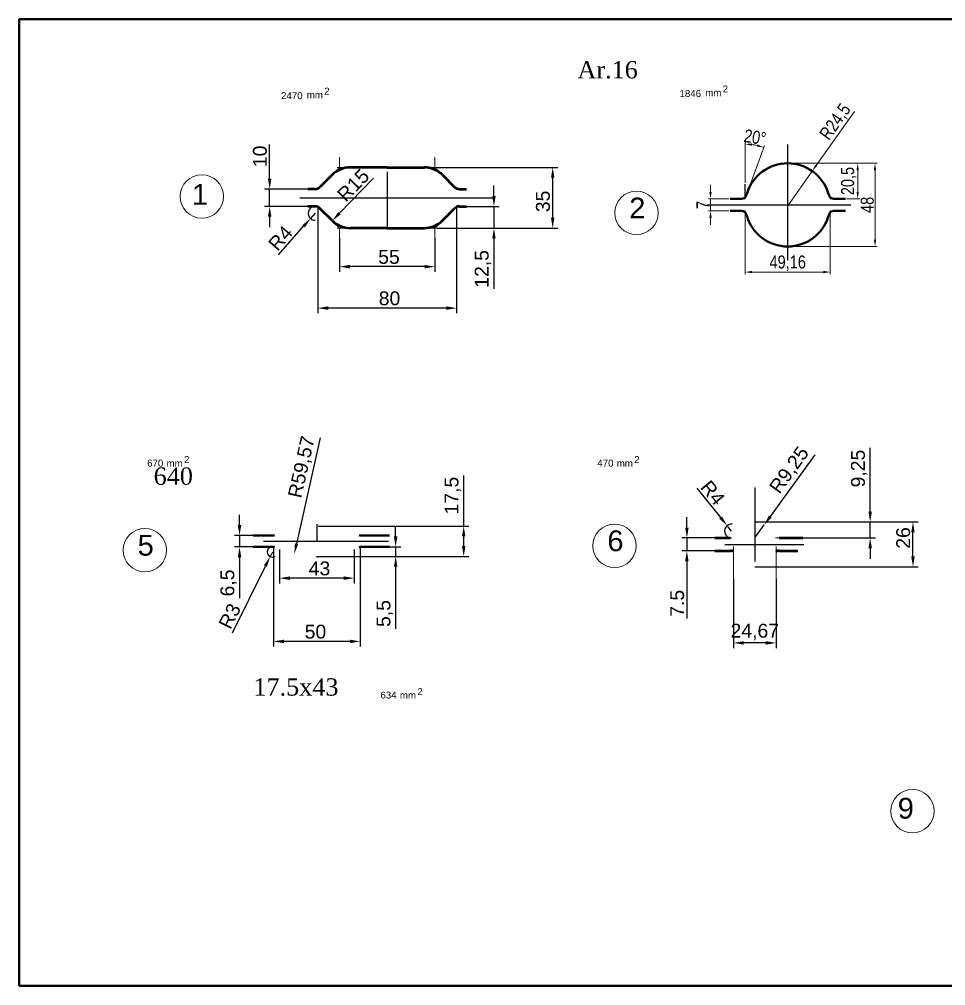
# Model space of a CAD drawing. Header units: millimetres. Extents: x -954 to 34898, y -2134 to 12006.
# Drawn here: x 8479 to 9013, y 7867 to 8424 of the extents above; entities that cross this region are included whole.
import ezdxf

# ---------------------------------------------------------------- set-up
doc = ezdxf.new("R2010")
doc.units = ezdxf.units.MM
doc.header["$LTSCALE"] = 3
doc.linetypes.add('ACAD_ISO04W100', pattern=[30, 24, -3, 0, -3])
for name, color, linetype, lineweight in [('Quota', 3, 'Continuous', 40), ('контурная', 7, 'Continuous', 50), ('осевые', 1, 'ACAD_ISO04W100', 25), ('размерные', 7, 'Continuous', 25), ('тонкая', 7, 'Continuous', 20), ('тонкий', 7, 'Continuous', 20)]:
    doc.layers.add(name, color=color, linetype=linetype, lineweight=lineweight)
doc.layers.add('осевая', color=4, linetype='Continuous')
doc.styles.add('s1v4', font='arial.ttf', dxfattribs={"height": 4})
doc.styles.add('s2.5v4', font='times.ttf', dxfattribs={"height": 10})
doc.styles.add('s3v2.5', font='arial.ttf', dxfattribs={"width": 0.8, "height": 7.5})
doc.styles.get("Standard").update_dxf_attribs({"font": 'arial.ttf'})
doc.dimstyles.new('s2v4', dxfattribs={"dimtxt": 8, "dimasz": 6, "dimexe": 3, "dimexo": 0, "dimgap": 1.5, "dimtad": 1, "dimtxsty": 'Standard', "dimcen": 2.5, "dimadec": 0, "dimazin": 0, "dimtfac": 1, "dimtmove": 0, "dimatfit": 3, "dimfxl": 1, "dimarcsym": 0})
doc.dimstyles.new('s2v4$0', dxfattribs={"dimtxt": 8, "dimasz": 6, "dimexe": 3, "dimexo": 0, "dimgap": 1.5, "dimtad": 1, "dimtxsty": 'Standard', "dimcen": 2.5, "dimadec": 0, "dimazin": 0, "dimtfac": 1, "dimtmove": 0, "dimatfit": 3, "dimfxl": 1, "dimarcsym": 0})
doc.dimstyles.new('s3v2.5', dxfattribs={"dimtxt": 7.5, "dimasz": 4, "dimexe": 1.25, "dimexo": 0.625, "dimtad": 1, "dimtxsty": 's3v2.5', "dimcen": 1.5, "dimclrd": 6, "dimclre": 256, "dimclrt": 1, "dimadec": 0, "dimazin": 0, "dimtfac": 1, "dimtmove": 0, "dimatfit": 3, "dimfxl": 1, "dimlwd": -1, "dimlwe": -1, "dimarcsym": 0})

# ---------------------------------------------------------------- blocks, each defined once
blk = doc.blocks.new('*D1790')
at = {"layer": 'Defpoints', "color": 0, "transparency": 16777216}
for p in [(8864.14, 8125.37), (8880.33, 8125.37), (8880.33, 8117.97)]:
    blk.add_point(p, dxfattribs=at)
at = {"layer": 'тонкий', "color": 0, "lineweight": -2, "transparency": 16777216}
for p, q in [((8864.14, 8131.37), (8864.14, 8137.37)), ((8880.33, 8125.37), (8861.14, 8125.37)), ((8864.14, 8125.37), (8864.14, 8117.97)), ((8880.33, 8117.97), (8861.14, 8117.97)), ((8864.14, 8111.97), (8864.14, 8078.91))]:
    blk.add_line(p, q, dxfattribs=at)
at = {"layer": 'тонкий', "color": 0, "transparency": 16777216}
for points in [[(8863.14, 8131.37), (8865.14, 8131.37), (8864.14, 8125.37)], [(8863.14, 8111.97), (8865.14, 8111.97), (8864.14, 8117.97)]]:
    blk.add_solid(points, dxfattribs=at)
at = {"layer": 'тонкий', "color": 0, "transparency": 16777216, "insert": (8858.57, 8087.69), "char_height": 8, "attachment_point": 5, "rotation": 90}
blk.add_mtext('7.5', dxfattribs=at)
blk = doc.blocks.new('*D1755')
at = {"layer": 'Defpoints', "color": 0, "transparency": 16777216}
for p in [(8887.38, 8132.47), (8889.9, 8129.37)]:
    blk.add_point(p, dxfattribs=at)
at = {"layer": 'тонкий', "color": 0, "lineweight": -2, "transparency": 16777216}
for p, q in [((8869.81, 8154.11), (8883.59, 8137.13)), ((8889.9, 8129.37), (8887.38, 8132.47))]:
    blk.add_line(p, q, dxfattribs=at)
blk.add_arc((8889.9, 8129.37), 4, 86.1036, 270, dxfattribs=at)
at = {"layer": 'тонкий', "color": 0, "transparency": 16777216}
blk.add_solid([(8884.37, 8137.76), (8882.82, 8136.5), (8887.38, 8132.47)], dxfattribs=at)
at = {"layer": 'тонкий', "color": 0, "transparency": 16777216, "insert": (8879.08, 8151.42), "char_height": 8, "attachment_point": 5, "rotation": 309.0755}
blk.add_mtext('R4', dxfattribs=at)
blk = doc.blocks.new('*D1756')
at = {"layer": 'Defpoints', "color": 0, "transparency": 16777216}
for p in [(8903.31, 8134.62), (8994.54, 8134.62), (8903.31, 8108.72)]:
    blk.add_point(p, dxfattribs=at)
at = {"layer": 'тонкий', "color": 0, "lineweight": -2, "transparency": 16777216}
for p, q in [((8903.31, 8134.62), (8997.54, 8134.62)), ((8994.54, 8114.72), (8994.54, 8128.62)), ((8903.31, 8108.72), (8997.54, 8108.72))]:
    blk.add_line(p, q, dxfattribs=at)
at = {"layer": 'тонкий', "color": 0, "transparency": 16777216}
for points in [[(8993.54, 8128.62), (8995.54, 8128.62), (8994.54, 8134.62)], [(8993.54, 8114.72), (8995.54, 8114.72), (8994.54, 8108.72)]]:
    blk.add_solid(points, dxfattribs=at)
at = {"layer": 'тонкий', "color": 0, "transparency": 16777216, "insert": (8988.95, 8125.37), "char_height": 8, "attachment_point": 5, "rotation": 90}
blk.add_mtext('26', dxfattribs=at)
blk = doc.blocks.new('*D1791')
at = {"layer": 'Defpoints', "color": 0, "transparency": 16777216}
for p in [(8926.65, 8134.62), (8969.85, 8134.62), (8926.89, 8125.37)]:
    blk.add_point(p, dxfattribs=at)
at = {"layer": 'тонкий', "color": 0, "lineweight": -2, "transparency": 16777216}
for p, q in [((8969.85, 8140.62), (8969.85, 8177.33)), ((8926.65, 8134.62), (8972.85, 8134.62)), ((8969.85, 8125.37), (8969.85, 8134.62)), ((8926.89, 8125.37), (8972.85, 8125.37)), ((8969.85, 8119.37), (8969.85, 8113.37))]:
    blk.add_line(p, q, dxfattribs=at)
at = {"layer": 'тонкий', "color": 0, "transparency": 16777216}
for points in [[(8968.85, 8140.62), (8970.85, 8140.62), (8969.85, 8134.62)], [(8968.85, 8119.37), (8970.85, 8119.37), (8969.85, 8125.37)]]:
    blk.add_solid(points, dxfattribs=at)
at = {"layer": 'тонкий', "color": 0, "transparency": 16777216, "insert": (8963.55, 8165.41), "char_height": 8, "attachment_point": 5, "rotation": 90}
blk.add_mtext('9,25', dxfattribs=at)
blk = doc.blocks.new('*D1757')
at = {"layer": 'Defpoints', "color": 0, "transparency": 16777216}
for p in [(8908.73, 8132.87), (8903.31, 8125.37)]:
    blk.add_point(p, dxfattribs=at)
at = {"layer": 'тонкий', "color": 0, "lineweight": -2, "transparency": 16777216}
for p, q in [((8937.93, 8173.36), (8912.24, 8137.74)), ((8903.31, 8125.37), (8908.73, 8132.87))]:
    blk.add_line(p, q, dxfattribs=at)
at = {"layer": 'тонкий', "color": 0, "transparency": 16777216}
blk.add_solid([(8911.43, 8138.32), (8913.05, 8137.15), (8908.73, 8132.87)], dxfattribs=at)
at = {"layer": 'тонкий', "color": 0, "transparency": 16777216, "insert": (8923.61, 8164.27), "char_height": 8, "attachment_point": 5, "rotation": 54.191}
blk.add_mtext('R9,25', dxfattribs=at)
blk = doc.blocks.new('*D1758')
at = {"layer": 'Defpoints', "color": 0, "transparency": 16777216}
for p in [(8613.95, 8126.77), (8606.14, 8120.27), (8613.95, 8120.27)]:
    blk.add_point(p, dxfattribs=at)
at = {"layer": 'тонкий', "color": 0, "lineweight": -2, "transparency": 16777216}
for p, q in [((8606.14, 8132.77), (8606.14, 8138.77)), ((8613.95, 8126.77), (8603.14, 8126.77)), ((8606.14, 8126.77), (8606.14, 8120.27)), ((8613.95, 8120.27), (8603.14, 8120.27)), ((8606.14, 8114.27), (8606.14, 8090.6))]:
    blk.add_line(p, q, dxfattribs=at)
at = {"layer": 'тонкий', "color": 0, "transparency": 16777216}
for points in [[(8605.14, 8132.77), (8607.14, 8132.77), (8606.14, 8126.77)], [(8605.14, 8114.27), (8607.14, 8114.27), (8606.14, 8120.27)]]:
    blk.add_solid(points, dxfattribs=at)
at = {"layer": 'тонкий', "color": 0, "transparency": 16777216, "insert": (8599.83, 8099.43), "char_height": 8, "attachment_point": 5, "rotation": 90}
blk.add_mtext('6,5', dxfattribs=at)
blk = doc.blocks.new('*D1759')
at = {"layer": 'Defpoints', "color": 0, "transparency": 16777216}
for p in [(8625.72, 8120.2), (8675.76, 8120.2), (8625.72, 8065.71)]:
    blk.add_point(p, dxfattribs=at)
at = {"layer": 'тонкий', "color": 0, "lineweight": -2, "transparency": 16777216}
for p, q in [((8625.72, 8120.2), (8625.72, 8062.71)), ((8675.76, 8120.2), (8675.76, 8062.71)), ((8669.76, 8065.71), (8631.72, 8065.71))]:
    blk.add_line(p, q, dxfattribs=at)
at = {"layer": 'тонкий', "color": 0, "transparency": 16777216}
for points in [[(8631.72, 8066.71), (8631.72, 8064.71), (8625.72, 8065.71)], [(8669.76, 8066.71), (8669.76, 8064.71), (8675.76, 8065.71)]]:
    blk.add_solid(points, dxfattribs=at)
at = {"layer": 'тонкий', "color": 0, "transparency": 16777216, "insert": (8649.92, 8071.29), "char_height": 8, "attachment_point": 5}
blk.add_mtext('50', dxfattribs=at)
blk = doc.blocks.new('*D1792')
at = {"layer": 'Defpoints', "color": 0, "transparency": 16777216}
for p in [(8692.55, 8120.27), (8696.18, 8120.27), (8650.74, 8114.77)]:
    blk.add_point(p, dxfattribs=at)
at = {"layer": 'тонкий', "color": 0, "lineweight": -2, "transparency": 16777216}
for p, q in [((8696.18, 8126.27), (8696.18, 8132.27)), ((8692.55, 8120.27), (8699.18, 8120.27)), ((8696.18, 8120.27), (8696.18, 8114.77)), ((8650.74, 8114.77), (8699.18, 8114.77)), ((8696.18, 8108.77), (8696.18, 8072.99))]:
    blk.add_line(p, q, dxfattribs=at)
at = {"layer": 'тонкий', "color": 0, "transparency": 16777216}
for points in [[(8695.18, 8126.27), (8697.18, 8126.27), (8696.18, 8120.27)], [(8695.18, 8108.77), (8697.18, 8108.77), (8696.18, 8114.77)]]:
    blk.add_solid(points, dxfattribs=at)
at = {"layer": 'тонкий', "color": 0, "transparency": 16777216, "insert": (8689.89, 8081.81), "char_height": 8, "attachment_point": 5, "rotation": 90}
blk.add_mtext('5,5', dxfattribs=at)
blk = doc.blocks.new('*D1760')
at = {"layer": 'Defpoints', "color": 0, "transparency": 16777216}
for p in [(8651.44, 8132.26), (8735.42, 8132.26), (8695.33, 8114.77)]:
    blk.add_point(p, dxfattribs=at)
at = {"layer": 'тонкий', "color": 0, "lineweight": -2, "transparency": 16777216}
for p, q in [((8735.42, 8132.26), (8735.42, 8161.35)), ((8651.44, 8132.26), (8738.42, 8132.26)), ((8735.42, 8120.77), (8735.42, 8126.26)), ((8695.33, 8114.77), (8738.42, 8114.77))]:
    blk.add_line(p, q, dxfattribs=at)
at = {"layer": 'тонкий', "color": 0, "transparency": 16777216}
for points in [[(8734.42, 8126.26), (8736.42, 8126.26), (8735.42, 8132.26)], [(8734.42, 8120.77), (8736.42, 8120.77), (8735.42, 8114.77)]]:
    blk.add_solid(points, dxfattribs=at)
at = {"layer": 'тонкий', "color": 0, "transparency": 16777216, "insert": (8729.11, 8149.81), "char_height": 8, "attachment_point": 5, "rotation": 90}
blk.add_mtext('17,5', dxfattribs=at)
blk = doc.blocks.new('*D1761')
at = {"color": 0, "lineweight": -2, "transparency": 16777216}
for p, q in [((8629.24, 8118.78), (8629.24, 8099.2)), ((8672.24, 8118.78), (8672.24, 8099.2)), ((8666.24, 8102.2), (8635.24, 8102.2))]:
    blk.add_line(p, q, dxfattribs=at)
at = {"color": 0, "transparency": 16777216}
for points in [[(8635.24, 8103.2), (8635.24, 8101.2), (8629.24, 8102.2)], [(8666.24, 8103.2), (8666.24, 8101.2), (8672.24, 8102.2)]]:
    blk.add_solid(points, dxfattribs=at)
at = {"layer": 'Defpoints', "color": 0, "transparency": 16777216}
for p in [(8629.24, 8118.78), (8672.24, 8118.78), (8629.24, 8102.2)]:
    blk.add_point(p, dxfattribs=at)
at = {"color": 0, "lineweight": 15, "transparency": 16777216, "insert": (8652.25, 8107.78), "char_height": 8, "attachment_point": 5}
blk.add_mtext('43', dxfattribs=at)
blk = doc.blocks.new('*D1793')
at = {"layer": 'Defpoints', "color": 0, "transparency": 16777216}
for p in [(8623.75, 8114.58), (8625.09, 8117.27)]:
    blk.add_point(p, dxfattribs=at)
at = {"layer": 'тонкий', "color": 0, "lineweight": -2, "transparency": 16777216}
for p, q in [((8625.09, 8117.27), (8623.75, 8114.58)), ((8601.98, 8070.69), (8621.09, 8109.2))]:
    blk.add_line(p, q, dxfattribs=at)
blk.add_arc((8625.09, 8117.27), 3, 90, 300.9069, dxfattribs=at)
at = {"layer": 'тонкий', "color": 0, "transparency": 16777216}
blk.add_solid([(8620.19, 8109.65), (8621.98, 8108.76), (8623.75, 8114.58)], dxfattribs=at)
at = {"layer": 'тонкий', "color": 0, "transparency": 16777216, "insert": (8600.51, 8080.3), "char_height": 8, "attachment_point": 5, "rotation": 63.6111}
blk.add_mtext('R3', dxfattribs=at)
blk = doc.blocks.new('*D1762')
at = {"layer": 'Defpoints', "color": 0, "transparency": 16777216}
for p in [(8650.74, 8174.34), (8637.73, 8116.21)]:
    blk.add_point(p, dxfattribs=at)
at = {"layer": 'тонкий', "color": 0, "lineweight": -2, "transparency": 16777216}
blk.add_line((8652.72, 8183.19), (8639.04, 8122.06), dxfattribs=at)
at = {"layer": 'тонкий', "color": 0, "transparency": 16777216}
blk.add_solid([(8638.06, 8122.28), (8640.01, 8121.84), (8637.73, 8116.21)], dxfattribs=at)
at = {"layer": 'тонкий', "color": 0, "transparency": 16777216, "insert": (8642.45, 8166.2), "char_height": 8, "attachment_point": 5, "rotation": 77.385}
blk.add_mtext('R59,57', dxfattribs=at)
blk = doc.blocks.new('*D1800')
at = {"layer": 'Defpoints', "color": 0, "transparency": 16777216}
for p in [(8890.98, 8101.9), (8915.65, 8101.9), (8890.98, 8064.84)]:
    blk.add_point(p, dxfattribs=at)
at = {"layer": 'тонкий', "color": 0, "lineweight": -2, "transparency": 16777216}
for p, q in [((8890.98, 8101.9), (8890.98, 8061.84)), ((8915.65, 8101.9), (8915.65, 8061.84)), ((8909.65, 8064.84), (8896.98, 8064.84))]:
    blk.add_line(p, q, dxfattribs=at)
at = {"layer": 'тонкий', "color": 0, "transparency": 16777216}
for points in [[(8896.98, 8065.84), (8896.98, 8063.84), (8890.98, 8064.84)], [(8909.65, 8065.84), (8909.65, 8063.84), (8915.65, 8064.84)]]:
    blk.add_solid(points, dxfattribs=at)
at = {"layer": 'тонкий', "color": 0, "transparency": 16777216, "insert": (8903.31, 8071.15), "char_height": 8, "attachment_point": 5}
blk.add_mtext('24,67', dxfattribs=at)
blk = doc.blocks.new('*D2563')
at = {"layer": 'Defpoints', "color": 0, "transparency": 16777216}
for p in [(8720.2, 8339.11), (8786.75, 8339.11), (8755.85, 8304.11)]:
    blk.add_point(p, dxfattribs=at)
at = {"layer": 'тонкий', "color": 0, "lineweight": -2, "transparency": 16777216}
for p, q in [((8720.2, 8339.11), (8789.75, 8339.11)), ((8786.75, 8310.11), (8786.75, 8333.11)), ((8755.85, 8304.11), (8789.75, 8304.11))]:
    blk.add_line(p, q, dxfattribs=at)
at = {"layer": 'тонкий', "color": 0, "transparency": 16777216}
for points in [[(8785.75, 8333.11), (8787.75, 8333.11), (8786.75, 8339.11)], [(8785.75, 8310.11), (8787.75, 8310.11), (8786.75, 8304.11)]]:
    blk.add_solid(points, dxfattribs=at)
at = {"layer": 'тонкий', "color": 0, "transparency": 16777216, "insert": (8781.16, 8319.46), "char_height": 8, "attachment_point": 5, "rotation": 90}
blk.add_mtext('35', dxfattribs=at)
blk = doc.blocks.new('*D2565')
at = {"layer": 'Defpoints', "color": 0, "transparency": 16777216}
for p in [(8623.51, 8326.61), (8646.16, 8326.61), (8645.59, 8316.61)]:
    blk.add_point(p, dxfattribs=at)
at = {"layer": 'тонкий', "color": 0, "lineweight": -2, "transparency": 16777216}
for p, q in [((8623.51, 8332.61), (8623.51, 8352.29)), ((8646.16, 8326.61), (8620.51, 8326.61)), ((8623.51, 8316.61), (8623.51, 8326.61)), ((8645.59, 8316.61), (8620.51, 8316.61)), ((8623.51, 8310.61), (8623.51, 8304.61))]:
    blk.add_line(p, q, dxfattribs=at)
at = {"layer": 'тонкий', "color": 0, "transparency": 16777216}
for points in [[(8622.51, 8332.61), (8624.51, 8332.61), (8623.51, 8326.61)], [(8622.51, 8310.61), (8624.51, 8310.61), (8623.51, 8316.61)]]:
    blk.add_solid(points, dxfattribs=at)
at = {"layer": 'тонкий', "color": 0, "transparency": 16777216, "insert": (8617.92, 8345.45), "char_height": 8, "attachment_point": 5, "rotation": 90}
blk.add_mtext('10', dxfattribs=at)
blk = doc.blocks.new('*D2566')
at = {"layer": 'Defpoints', "color": 0, "transparency": 16777216}
for p in [(8737.13, 8316.61), (8720.2, 8304.11), (8752.85, 8304.11)]:
    blk.add_point(p, dxfattribs=at)
at = {"layer": 'тонкий', "color": 0, "lineweight": -2, "transparency": 16777216}
for p, q in [((8752.85, 8322.61), (8752.85, 8328.61)), ((8737.13, 8316.61), (8755.85, 8316.61)), ((8752.85, 8316.61), (8752.85, 8304.11)), ((8720.2, 8304.11), (8755.85, 8304.11)), ((8752.85, 8298.11), (8752.85, 8269.02))]:
    blk.add_line(p, q, dxfattribs=at)
at = {"layer": 'тонкий', "color": 0, "transparency": 16777216}
for points in [[(8751.85, 8322.61), (8753.85, 8322.61), (8752.85, 8316.61)], [(8751.85, 8298.11), (8753.85, 8298.11), (8752.85, 8304.11)]]:
    blk.add_solid(points, dxfattribs=at)
at = {"layer": 'тонкий', "color": 0, "transparency": 16777216, "insert": (8746.54, 8280.57), "char_height": 8, "attachment_point": 5, "rotation": 90}
blk.add_mtext('12,5', dxfattribs=at)
blk = doc.blocks.new('*D2567')
at = {"layer": 'Defpoints', "color": 0, "transparency": 16777216}
for p in [(8663.86, 8298.24), (8718.86, 8298.24), (8663.86, 8281.85)]:
    blk.add_point(p, dxfattribs=at)
at = {"layer": 'тонкий', "color": 0, "lineweight": -2, "transparency": 16777216}
for p, q in [((8663.86, 8298.24), (8663.86, 8278.85)), ((8718.86, 8298.24), (8718.86, 8278.85)), ((8712.86, 8281.85), (8669.86, 8281.85))]:
    blk.add_line(p, q, dxfattribs=at)
at = {"layer": 'тонкий', "color": 0, "transparency": 16777216}
for points in [[(8669.86, 8282.85), (8669.86, 8280.85), (8663.86, 8281.85)], [(8712.86, 8282.85), (8712.86, 8280.85), (8718.86, 8281.85)]]:
    blk.add_solid(points, dxfattribs=at)
at = {"layer": 'тонкий', "color": 0, "transparency": 16777216, "insert": (8692.33, 8287.42), "char_height": 8, "attachment_point": 5}
blk.add_mtext('55', dxfattribs=at)
blk = doc.blocks.new('*D2568')
at = {"layer": 'Defpoints', "color": 0, "transparency": 16777216}
for p in [(8651.36, 8316.61), (8731.36, 8316.61), (8651.36, 8257.95)]:
    blk.add_point(p, dxfattribs=at)
at = {"layer": 'тонкий', "color": 0, "lineweight": -2, "transparency": 16777216}
for p, q in [((8651.36, 8316.61), (8651.36, 8254.95)), ((8731.36, 8316.61), (8731.36, 8254.95)), ((8725.36, 8257.95), (8657.36, 8257.95))]:
    blk.add_line(p, q, dxfattribs=at)
at = {"layer": 'тонкий', "color": 0, "transparency": 16777216}
for points in [[(8657.36, 8258.95), (8657.36, 8256.95), (8651.36, 8257.95)], [(8725.36, 8258.95), (8725.36, 8256.95), (8731.36, 8257.95)]]:
    blk.add_solid(points, dxfattribs=at)
at = {"layer": 'тонкий', "color": 0, "transparency": 16777216, "insert": (8692.64, 8263.54), "char_height": 8, "attachment_point": 5}
blk.add_mtext('80', dxfattribs=at)
blk = doc.blocks.new('*D2564')
at = {"layer": 'Defpoints', "color": 0, "transparency": 16777216}
for p in [(8670.07, 8319.11), (8659.62, 8308.35)]:
    blk.add_point(p, dxfattribs=at)
at = {"layer": 'тонкий', "color": 0, "lineweight": -2, "transparency": 16777216}
blk.add_line((8683.44, 8332.86), (8663.8, 8312.66), dxfattribs=at)
at = {"layer": 'тонкий', "color": 0, "transparency": 16777216}
blk.add_solid([(8663.08, 8313.35), (8664.52, 8311.96), (8659.62, 8308.35)], dxfattribs=at)
at = {"layer": 'тонкий', "color": 0, "transparency": 16777216, "insert": (8671.71, 8328.8), "char_height": 8, "attachment_point": 5, "rotation": 45.812}
blk.add_mtext('R15', dxfattribs=at)
blk = doc.blocks.new('*D2569')
at = {"layer": 'Defpoints', "color": 0, "transparency": 16777216}
for p in [(8647.06, 8309.61), (8649.7, 8312.61)]:
    blk.add_point(p, dxfattribs=at)
at = {"layer": 'тонкий', "color": 0, "lineweight": -2, "transparency": 16777216}
for p, q in [((8649.7, 8312.61), (8647.06, 8309.61)), ((8628.65, 8288.69), (8643.1, 8305.1))]:
    blk.add_line(p, q, dxfattribs=at)
blk.add_arc((8649.7, 8312.61), 4, 90, 271.6172, dxfattribs=at)
at = {"layer": 'тонкий', "color": 0, "transparency": 16777216}
blk.add_solid([(8642.35, 8305.77), (8643.85, 8304.44), (8647.06, 8309.61)], dxfattribs=at)
at = {"layer": 'тонкий', "color": 0, "transparency": 16777216, "insert": (8629.76, 8298.28), "char_height": 8, "attachment_point": 5, "rotation": 48.6454}
blk.add_mtext('R4', dxfattribs=at)
blk = doc.blocks.new('*D2570')
at = {"layer": 'Defpoints', "color": 0, "transparency": 16777216}
for p in [(8922.3, 8341.47), (8922.3, 8293.47), (8972.65, 8293.47)]:
    blk.add_point(p, dxfattribs=at)
at = {"layer": 'тонкая', "transparency": 16777216}
for p, q in [((8922.92, 8341.47), (8973.9, 8341.47)), ((8922.92, 8293.47), (8973.9, 8293.47))]:
    blk.add_line(p, q, dxfattribs=at)
at = {"layer": 'тонкая', "color": 6, "transparency": 16777216}
blk.add_line((8972.65, 8337.47), (8972.65, 8297.47), dxfattribs=at)
for points in [[(8971.99, 8337.47), (8973.32, 8337.47), (8972.65, 8341.47)], [(8971.99, 8297.47), (8973.32, 8297.47), (8972.65, 8293.47)]]:
    blk.add_solid(points, dxfattribs=at)
at = {"layer": 'тонкая', "color": 1, "transparency": 16777216, "insert": (8968.2, 8317.47), "char_height": 7.5, "attachment_point": 5, "rotation": 90, "style": 's3v2.5'}
blk.add_mtext('48', dxfattribs=at)
blk = doc.blocks.new('*D2571')
at = {"layer": 'Defpoints', "color": 0, "transparency": 16777216}
for p in [(8897.72, 8313.97), (8946.88, 8313.97), (8897.72, 8278.72)]:
    blk.add_point(p, dxfattribs=at)
at = {"layer": 'тонкая', "transparency": 16777216}
for p, q in [((8897.72, 8313.35), (8897.72, 8277.47)), ((8946.88, 8313.35), (8946.88, 8277.47))]:
    blk.add_line(p, q, dxfattribs=at)
at = {"layer": 'тонкая', "color": 6, "transparency": 16777216}
blk.add_line((8942.88, 8278.72), (8901.72, 8278.72), dxfattribs=at)
for points in [[(8901.72, 8279.39), (8901.72, 8278.05), (8897.72, 8278.72)], [(8942.88, 8279.39), (8942.88, 8278.05), (8946.88, 8278.72)]]:
    blk.add_solid(points, dxfattribs=at)
at = {"layer": 'тонкая', "color": 1, "transparency": 16777216, "insert": (8922.3, 8283.85), "char_height": 7.5, "attachment_point": 5, "style": 's3v2.5'}
blk.add_mtext('49,16', dxfattribs=at)
blk = doc.blocks.new('*D2572')
at = {"layer": 'Defpoints', "color": 0, "transparency": 16777216}
for p in [(8877.79, 8320.97), (8889.02, 8320.97), (8889.02, 8313.97)]:
    blk.add_point(p, dxfattribs=at)
at = {"layer": 'тонкая', "color": 6, "transparency": 16777216}
for p, q in [((8877.79, 8324.97), (8877.79, 8328.97)), ((8877.79, 8313.97), (8877.79, 8320.97)), ((8877.79, 8309.97), (8877.79, 8305.97))]:
    blk.add_line(p, q, dxfattribs=at)
at = {"layer": 'тонкая', "transparency": 16777216}
for p, q in [((8888.39, 8320.97), (8876.54, 8320.97)), ((8888.39, 8313.97), (8876.54, 8313.97))]:
    blk.add_line(p, q, dxfattribs=at)
at = {"layer": 'тонкая', "color": 6, "transparency": 16777216}
for points in [[(8877.12, 8324.97), (8878.45, 8324.97), (8877.79, 8320.97)], [(8877.12, 8309.97), (8878.45, 8309.97), (8877.79, 8313.97)]]:
    blk.add_solid(points, dxfattribs=at)
at = {"layer": 'тонкая', "color": 1, "transparency": 16777216, "insert": (8873.41, 8317.47), "char_height": 7.5, "attachment_point": 5, "rotation": 90, "style": 's3v2.5'}
blk.add_mtext('7', dxfattribs=at)
blk = doc.blocks.new('*D2573')
at = {"layer": 'Defpoints', "color": 0, "transparency": 16777216}
for p in [(8936.45, 8336.97), (8922.3, 8316.97)]:
    blk.add_point(p, dxfattribs=at)
at = {"layer": 'тонкая', "color": 6, "transparency": 16777216}
for p, q in [((8960.82, 8371.39), (8938.76, 8340.23)), ((8922.3, 8316.97), (8936.45, 8336.97))]:
    blk.add_line(p, q, dxfattribs=at)
blk.add_solid([(8938.22, 8340.62), (8939.31, 8339.85), (8936.45, 8336.97)], dxfattribs=at)
at = {"layer": 'тонкая', "color": 1, "transparency": 16777216, "insert": (8950.1, 8365.13), "char_height": 7.5, "attachment_point": 5, "rotation": 54.7056, "style": 's3v2.5'}
blk.add_mtext('R24,5', dxfattribs=at)
blk = doc.blocks.new('*D2574')
at = {"layer": 'Defpoints', "color": 0, "transparency": 16777216}
for p in [(8955.58, 8341.47), (8962.66, 8341.47), (8955.58, 8320.97)]:
    blk.add_point(p, dxfattribs=at)
at = {"layer": 'тонкая', "transparency": 16777216}
for p, q in [((8956.2, 8341.47), (8963.91, 8341.47)), ((8956.2, 8320.97), (8963.91, 8320.97))]:
    blk.add_line(p, q, dxfattribs=at)
at = {"layer": 'тонкая', "color": 6, "transparency": 16777216}
blk.add_line((8962.66, 8324.97), (8962.66, 8337.47), dxfattribs=at)
for points in [[(8961.99, 8337.47), (8963.32, 8337.47), (8962.66, 8341.47)], [(8961.99, 8324.97), (8963.32, 8324.97), (8962.66, 8320.97)]]:
    blk.add_solid(points, dxfattribs=at)
at = {"layer": 'тонкая', "color": 1, "transparency": 16777216, "insert": (8957.52, 8331.22), "char_height": 7.5, "attachment_point": 5, "rotation": 90, "style": 's3v2.5'}
blk.add_mtext('20,5', dxfattribs=at)
blk = doc.blocks.new('*D2575')
at = {"layer": 'Defpoints', "color": 0, "transparency": 16777216}
for p in [(8904.99, 8351.66), (8897.72, 8329.5), (8897.72, 8320.97), (8898.43, 8322.95), (8898.87, 8324.16)]:
    blk.add_point(p, dxfattribs=at)
at = {"layer": 'тонкая', "transparency": 16777216}
for p, q in [((8897.72, 8330.13), (8897.72, 8353.76)), ((8899.09, 8324.74), (8908.93, 8351.78))]:
    blk.add_line(p, q, dxfattribs=at)
at = {"layer": 'тонкая', "color": 6, "transparency": 16777216}
blk.add_arc((8897.72, 8320.97), 31.54, 77.2723, 82.7277, dxfattribs=at)
for points in [[(8901.66, 8351.59), (8901.75, 8352.92), (8897.72, 8352.51)], [(8904.85, 8352.37), (8904.48, 8351.09), (8908.5, 8350.61)]]:
    blk.add_solid(points, dxfattribs=at)
at = {"layer": 'тонкая', "color": 1, "transparency": 16777216, "insert": (8903.47, 8356.5), "char_height": 7.5, "attachment_point": 5, "rotation": 350.804, "style": 's3v2.5'}
blk.add_mtext('20°', dxfattribs=at)

msp = doc.modelspace()

# ---------------------------------------------------------------- linework, layer by layer
at = {"lineweight": 40}
for p, q in [((8613.95, 8126.767), (8625.086, 8126.767)), ((8692.549, 8126.767), (8676.39, 8126.767)), ((8613.95, 8120.267), (8625.086, 8120.267)), ((8692.549, 8120.267), (8676.39, 8120.267))]:
    msp.add_line(p, q, dxfattribs=at)
for centre, start, end in [((8625.086, 8129.767), 270, 294.20303), ((8676.39, 8129.767), 245.79697, 270), ((8625.086, 8117.267), 65.79697, 90), ((8676.39, 8117.267), 90, 114.20303)]:
    msp.add_arc(centre, 3, start, end, dxfattribs=at)
at = {"layer": 'Quota'}
msp.add_lwpolyline([(8479.124, 8424.484), (9489.848, 8424.484), (9489.848, 7867.172), (8479.124, 7867.172), (8479.124, 8424.484)], close=True, dxfattribs=at)
at = {"layer": 'контурная'}
for p, q in [((8691.36, 8339.111), (8670.074, 8339.111)), ((8691.36, 8339.111), (8712.647, 8339.111)), ((8659.467, 8334.717), (8652.532, 8327.782)), ((8723.254, 8334.717), (8730.189, 8327.782)), ((8649.704, 8326.611), (8645.591, 8326.611)), ((8733.017, 8326.611), (8737.13, 8326.611)), ((8649.704, 8316.611), (8645.591, 8316.611)), ((8659.467, 8308.504), (8652.532, 8315.439)), ((8723.254, 8308.504), (8730.189, 8315.439)), ((8733.017, 8316.611), (8737.13, 8316.611)), ((8691.36, 8304.111), (8670.074, 8304.111)), ((8691.36, 8304.111), (8712.647, 8304.111)), ((8880.335, 8125.368), (8889.174, 8125.368)), ((8917.453, 8125.368), (8930.987, 8125.368)), ((8880.335, 8117.968), (8889.207, 8117.968)), ((8917.42, 8117.968), (8928.198, 8117.968))]:
    msp.add_line(p, q, dxfattribs=at)
for centre, radius, start, end in [((8670.074, 8324.111), 15, 90, 135), ((8712.647, 8324.111), 15, 45, 90), ((8649.704, 8330.611), 4, 270, 315), ((8733.017, 8330.611), 4, 225, 270), ((8649.704, 8312.611), 4, 45, 90), ((8733.017, 8312.611), 4, 90, 135), ((8670.074, 8319.111), 15, 225, 270), ((8712.647, 8319.111), 15, 270, 315), ((8889.174, 8113.968), 4, 63.17977, 90), ((8917.453, 8113.968), 4, 90, 116.82023)]:
    msp.add_arc(centre, radius, start, end, dxfattribs=at)
at = {"layer": 'осевая'}
for p, q in [((8922.297, 8285.406), (8922.297, 8352.313)), ((8691.36, 8336.611), (8691.36, 8303.504)), ((8640.847, 8321.611), (8752.815, 8321.611)), ((8875.854, 8317.472), (8958.656, 8317.472)), ((8903.314, 8154.47), (8903.314, 8111.734))]:
    msp.add_line(p, q, dxfattribs=at)
at = {"layer": 'осевые'}
for p, q in [((8650.738, 8133.417), (8650.738, 8123.517)), ((8620.049, 8123.517), (8693.681, 8123.517)), ((8886.109, 8121.668), (8931.658, 8121.668)), ((8650.738, 8114.767), (8650.738, 8114.117))]:
    msp.add_line(p, q, dxfattribs=at)
at = {"layer": 'размерные'}
msp.add_line((8897.715, 8320.972), (8897.715, 8329.505), dxfattribs=at)
at = {"layer": 'тонкая'}
for p, q in [((8663.86, 8339.111), (8663.86, 8344.984)), ((8718.86, 8339.111), (8718.86, 8344.984)), ((8663.86, 8339.111), (8661.303, 8336.553)), ((8668.831, 8339.111), (8662.522, 8339.111)), ((8713.89, 8339.111), (8720.199, 8339.111)), ((8718.86, 8339.111), (8721.418, 8336.553)), ((8649.704, 8326.611), (8651.36, 8326.611)), ((8652.316, 8327.566), (8651.36, 8326.611)), ((8730.405, 8327.566), (8731.36, 8326.611)), ((8733.017, 8326.611), (8731.36, 8326.611)), ((8895.615, 8320.972), (8897.715, 8320.972)), ((8897.715, 8320.972), (8898.148, 8322.16)), ((8946.879, 8320.972), (8946.447, 8322.16)), ((8948.98, 8320.972), (8946.879, 8320.972)), ((8649.704, 8316.611), (8651.36, 8316.611)), ((8652.316, 8315.655), (8651.36, 8316.611)), ((8730.405, 8315.655), (8731.36, 8316.611)), ((8733.017, 8316.611), (8731.36, 8316.611)), ((8895.615, 8313.972), (8897.715, 8313.972)), ((8897.715, 8313.972), (8898.148, 8312.785)), ((8946.879, 8313.972), (8946.447, 8312.785)), ((8948.98, 8313.972), (8946.879, 8313.972)), ((8663.86, 8304.111), (8661.303, 8306.669)), ((8668.831, 8304.111), (8662.522, 8304.111)), ((8663.86, 8304.111), (8663.86, 8298.238)), ((8713.89, 8304.111), (8720.199, 8304.111)), ((8718.86, 8304.111), (8721.418, 8306.669)), ((8718.86, 8304.111), (8718.86, 8298.238))]:
    msp.add_line(p, q, dxfattribs=at)
at = {"layer": 'тонкая', "lineweight": 40}
for p, q in [((8889.016, 8320.972), (8895.615, 8320.972)), ((8898.434, 8322.946), (8898.875, 8324.158)), ((8946.161, 8322.946), (8945.72, 8324.158)), ((8955.579, 8320.972), (8948.98, 8320.972)), ((8889.016, 8313.972), (8895.615, 8313.972)), ((8898.434, 8311.998), (8898.875, 8310.787)), ((8946.161, 8311.998), (8945.72, 8310.787)), ((8955.579, 8313.972), (8948.98, 8313.972))]:
    msp.add_line(p, q, dxfattribs=at)
at = {"layer": 'тонкая'}
for centre in [(8584.408, 8322.323), (8835.077, 8312.826), (8822.448, 8120.887), (8551.518, 8118.327), (8994.252, 7967.818)]:
    msp.add_circle(centre, 12.532, dxfattribs=at)
at = {"layer": 'тонкая', "lineweight": 40}
for centre, radius, start, end in [((8922.297, 8316.972), 24.5, 17.05453, 162.94547), ((8895.615, 8323.972), 3, 270, 340), ((8948.98, 8323.972), 3, 200, 270), ((8895.615, 8310.972), 3, 20, 90), ((8922.297, 8317.972), 24.5, 197.05453, 342.94547), ((8948.98, 8310.972), 3, 90, 160)]:
    msp.add_arc(centre, radius, start, end, dxfattribs=at)
at = {"layer": 'тонкий'}
for p, q in [((8889.174, 8125.368), (8888.583, 8125.368)), ((8890.979, 8101.898), (8890.979, 8120.468)), ((8917.304, 8125.37), (8915.201, 8125.37)), ((8917.304, 8125.37), (8915.201, 8125.37)), ((8915.649, 8101.898), (8915.649, 8120.468)), ((8916.73, 8125.368), (8915.73, 8125.37)), ((8917.42, 8125.368), (8918.044, 8125.368)), ((8917.453, 8125.368), (8918.044, 8125.368)), ((8889.174, 8117.968), (8888.583, 8117.968)), ((8889.323, 8117.967), (8891.228, 8117.967)), ((8917.304, 8117.967), (8915.201, 8117.967)), ((8917.304, 8117.967), (8915.201, 8117.967)), ((8916.73, 8117.968), (8915.429, 8117.967)), ((8917.42, 8117.968), (8918.044, 8117.968)), ((8917.453, 8117.968), (8918.044, 8117.968))]:
    msp.add_line(p, q, dxfattribs=at)

# ---------------------------------------------------------------- texts
at = {"layer": 'Quota', "style": 's2.5v4'}
msp.add_text('640', height=10, dxfattribs=at).set_placement((8556.591, 8156.055))
at = {"layer": 'тонкая', "style": 's1v4'}
for s, p in [('2470', (8630.074, 8378.448)), ('mm', (8644.921, 8378.921)), ('2', (8654.991, 8381.066)), ('1846', (8859.891, 8379.691)), ('mm', (8874.737, 8380.165)), ('2', (8884.807, 8382.309)), ('670', (8552.823, 8166.543)), ('2', (8574.12, 8168.587)), ('470', (8812.475, 8166.543)), ('2', (8833.772, 8168.587)), ('mm', (8564.05, 8166.442)), ('mm', (8823.702, 8166.442)), ('634', (8687.404, 8032.769)), ('2', (8708.702, 8034.813)), ('mm', (8698.632, 8032.669))]:
    msp.add_text(s, height=4, dxfattribs=at).set_placement(p)
at = {"layer": 'тонкий'}
for s, height, style, p in [('Ar.16', 10, 's2.5v4', (8801.035, 8390.428)), ('1', 12, 's1v4', (8578.646, 8317.531)), ('2', 12, 's1v4', (8830.914, 8309.676)), ('5', 12, 's1v4', (8547.355, 8115.177)), ('6', 12, 's1v4', (8818.285, 8117.736)), ('17.5x43', 10, 's2.5v4', (8614.125, 8034.454)), ('9', 12, 's1v4', (8985.745, 7963.504))]:
    msp.add_text(s, height=height, dxfattribs=dict(at, style=style)).set_placement(p)

# ---------------------------------------------------------------- dimensions: what is measured, and where the dimension line sits
at = {"lineweight": 15}
dim = msp.add_linear_dim(base=(8629.238, 8102.198), p1=(8672.238, 8118.782), p2=(8629.238, 8118.782), dimstyle='s2v4', dxfattribs=at)
dim.commit()
dim.dimension.update_dxf_attribs({"geometry": '*D1761', "text_midpoint": (8652.248, 8102.198), "dimtype": 160})
at = {"layer": 'тонкая'}
dim = msp.add_radius_dim(center=(8922.297, 8316.972), mpoint=(8936.453, 8336.969), dimstyle='s3v2.5', dxfattribs=at)
dim.commit()
dim.dimension.update_dxf_attribs({"geometry": '*D2573', "text_midpoint": (8954.286, 8362.161), "dimtype": 164})
dim = msp.add_angular_dim_2l(base=(8904.988, 8351.658), line1=((8897.715, 8320.972), (8897.715, 8329.505)), line2=((8898.434, 8322.946), (8898.875, 8324.158)), dimstyle='s3v2.5', dxfattribs=at)
dim.commit()
dim.dimension.update_dxf_attribs({"geometry": '*D2575', "text_midpoint": (8902.755, 8352.102), "dimtype": 162})
for base, p1, p2, picture, middle in [((8972.655, 8293.472), (8922.297, 8341.472), (8922.297, 8293.472), '*D2570', (8968.201, 8317.472)), ((8962.655, 8341.472), (8955.579, 8320.972), (8955.579, 8341.472), '*D2574', (8957.523, 8331.222)), ((8877.788, 8320.972), (8889.016, 8313.972), (8889.016, 8320.972), '*D2572', (8873.413, 8317.472))]:
    dim = msp.add_linear_dim(base=base, p1=p1, p2=p2, angle=90, dimstyle='s3v2.5', dxfattribs=at)
    dim.commit()
    dim.dimension.update_dxf_attribs({"geometry": picture, "text_midpoint": middle})
dim = msp.add_linear_dim(base=(8897.715, 8278.721), p1=(8946.879, 8313.972), p2=(8897.715, 8313.972), dimstyle='s3v2.5', dxfattribs=at)
dim.commit()
dim.dimension.update_dxf_attribs({"geometry": '*D2571', "text_midpoint": (8922.297, 8283.854)})
at = {"layer": 'тонкий'}
for base, p1, p2, dimstyle, picture, middle in [((8623.507, 8326.611), (8645.591, 8316.611), (8646.164, 8326.611), 's2v4', '*D2565', (8617.922, 8345.45)), ((8752.852, 8304.111), (8737.13, 8316.611), (8720.199, 8304.111), 's2v4$0', '*D2566', (8746.545, 8280.567))]:
    dim = msp.add_linear_dim(base=base, p1=p1, p2=p2, angle=90, dimstyle=dimstyle, override={"dimdec": 1}, dxfattribs=at)
    dim.commit()
    dim.dimension.update_dxf_attribs({"geometry": picture, "text_midpoint": middle})
dim = msp.add_radius_dim(center=(8670.074, 8319.111), mpoint=(8659.618, 8308.355), dimstyle='s2v4', override={"dimdec": 1}, dxfattribs=at)
dim.commit()
dim.dimension.update_dxf_attribs({"geometry": '*D2564', "text_midpoint": (8675.711, 8324.91), "dimtype": 164})
dim = msp.add_linear_dim(base=(8786.747, 8339.111), p1=(8755.852, 8304.111), p2=(8720.199, 8339.111), angle=90, dimstyle='s2v4', override={"dimdec": 1}, dxfattribs=at)
dim.commit()
dim.dimension.update_dxf_attribs({"geometry": '*D2563', "text_midpoint": (8786.747, 8319.462), "dimtype": 160})
dim = msp.add_radius_dim(center=(8649.704, 8312.611), mpoint=(8647.061, 8309.608), dimstyle='s2v4', override={"dimdec": 1}, dxfattribs=at)
dim.commit()
dim.dimension.update_dxf_attribs({"geometry": '*D2569', "text_midpoint": (8629.762, 8298.279)})
for base, p1, p2, dimstyle, override, picture, middle in [((8651.36, 8257.951), (8731.36, 8316.611), (8651.36, 8316.611), 's2v4$0', {"dimdec": 1}, '*D2568', (8692.643, 8257.951)), ((8663.86, 8281.85), (8718.86, 8298.238), (8663.86, 8298.238), 's2v4$0', {"dimdec": 1}, '*D2567', (8692.328, 8281.85)), ((8625.715, 8065.71), (8675.761, 8120.2), (8625.715, 8120.2), 's2v4', {"dimdec": 0}, '*D1759', (8649.919, 8065.71))]:
    dim = msp.add_linear_dim(base=base, p1=p1, p2=p2, dimstyle=dimstyle, override=override, dxfattribs=at)
    dim.commit()
    dim.dimension.update_dxf_attribs({"geometry": picture, "text_midpoint": middle, "dimtype": 160})
for center, mpoint, picture, middle in [((8650.738, 8174.337), (8637.728, 8116.205), '*D1762', (8648.608, 8164.818)), ((8903.314, 8125.368), (8908.726, 8132.87), '*D1757', (8928.72, 8160.584)), ((8625.086, 8117.267), (8623.753, 8114.58), '*D1793', (8605.511, 8077.814))]:
    dim = msp.add_radius_dim(center=center, mpoint=mpoint, dimstyle='s2v4', dxfattribs=at)
    dim.commit()
    dim.dimension.update_dxf_attribs({"geometry": picture, "text_midpoint": middle, "dimtype": 164})
for base, p1, p2, picture, middle in [((8969.854, 8134.618), (8926.888, 8125.368), (8926.654, 8134.618), '*D1791', (8969.854, 8165.406)), ((8735.4194, 8132.2625), (8695.335, 8114.767), (8651.4382, 8132.2625), '*D1760', (8735.4194, 8149.8062)), ((8696.18, 8120.267), (8650.738, 8114.767), (8692.549, 8120.267), '*D1792', (8696.18, 8081.805))]:
    dim = msp.add_linear_dim(base=base, p1=p1, p2=p2, angle=90, dimstyle='s2v4', dxfattribs=at)
    dim.commit()
    dim.dimension.update_dxf_attribs({"geometry": picture, "text_midpoint": middle, "dimtype": 160})
dim = msp.add_radius_dim(center=(8889.897, 8129.368), mpoint=(8887.376, 8132.474), dimstyle='s2v4', dxfattribs=at)
dim.commit()
dim.dimension.update_dxf_attribs({"geometry": '*D1755', "text_midpoint": (8879.08, 8151.415)})
dim = msp.add_linear_dim(base=(8606.14, 8120.267), p1=(8613.95, 8126.767), p2=(8613.95, 8120.267), angle=90, dimstyle='s2v4', dxfattribs=at)
dim.commit()
dim.dimension.update_dxf_attribs({"geometry": '*D1758', "text_midpoint": (8599.833, 8099.433)})
for base, p1, p2, text, picture, middle in [((8864.141, 8125.368), (8880.335, 8117.968), (8880.335, 8125.368), '7.5', '*D1790', (8864.141, 8087.69)), ((8994.539, 8134.618), (8903.314, 8108.718), (8903.314, 8134.618), '26', '*D1756', (8994.539, 8125.368))]:
    dim = msp.add_linear_dim(base=base, p1=p1, p2=p2, angle=90, text=text, dimstyle='s2v4', dxfattribs=at)
    dim.commit()
    dim.dimension.update_dxf_attribs({"geometry": picture, "text_midpoint": middle, "dimtype": 160})
dim = msp.add_linear_dim(base=(8890.979, 8064.841), p1=(8915.649, 8101.898), p2=(8890.979, 8101.898), dimstyle='s2v4', dxfattribs=at)
dim.commit()
dim.dimension.update_dxf_attribs({"geometry": '*D1800', "text_midpoint": (8903.314, 8064.841), "dimtype": 160})

doc.saveas('drawing.dxf')
